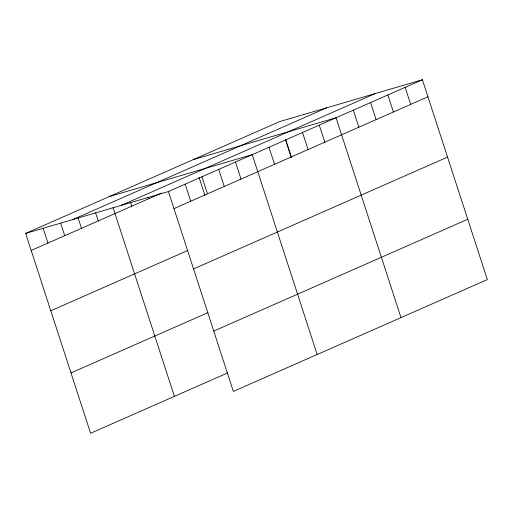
<?xml version="1.0" encoding="UTF-8"?>
<svg xmlns="http://www.w3.org/2000/svg" width="513" height="513" viewBox="0 0 513 513"><rect width="100%" height="100%" fill="white"/><g stroke="black" fill="none" stroke-linecap="round" stroke-linejoin="round"><path stroke-width="0.77" d="M227.612 372.945L90.589 433.261L25.65 233.402L279.643 121.594L422.411 79.739L487.35 279.598L233.357 391.406L168.418 191.548L422.411 79.739M72.763 219.59L326.755 107.781M121.305 205.36L375.298 93.552M31.19 250.447L161.653 193.023M173.958 208.592L427.951 96.79M50.793 310.775L187.816 250.459M193.561 268.921L447.554 157.113M70.986 372.932L208.009 312.616M213.754 331.077L467.747 219.269M193.286 159.607L336.053 117.753L400.993 317.618M109.468 196.505L252.236 154.65L317.175 354.509M25.65 233.402L168.418 191.548M405.142 87.338L410.682 104.389M387.866 94.943L393.407 111.994M370.598 102.549L376.138 119.6M353.322 110.148L358.863 127.198M319.291 125.134L324.832 142.184M302.529 132.514L308.069 149.559M285.767 139.889L291.301 156.94M285.427 139.395L291.307 157.497M268.998 147.269L274.538 164.32M235.473 162.031L241.014 179.075M218.711 169.405L224.252 186.456M201.949 176.786L207.489 193.837M199.07 177.408L204.95 195.511M185.18 184.167L190.721 201.218M148.052 197.313L148.533 198.794M130.565 202.468L131.77 206.175M113.078 207.624L174.407 396.363M95.591 212.78L98.246 220.93M78.111 217.935L81.477 228.311M60.624 223.091L64.715 235.691M43.137 228.247L47.953 243.072"/></g></svg>
